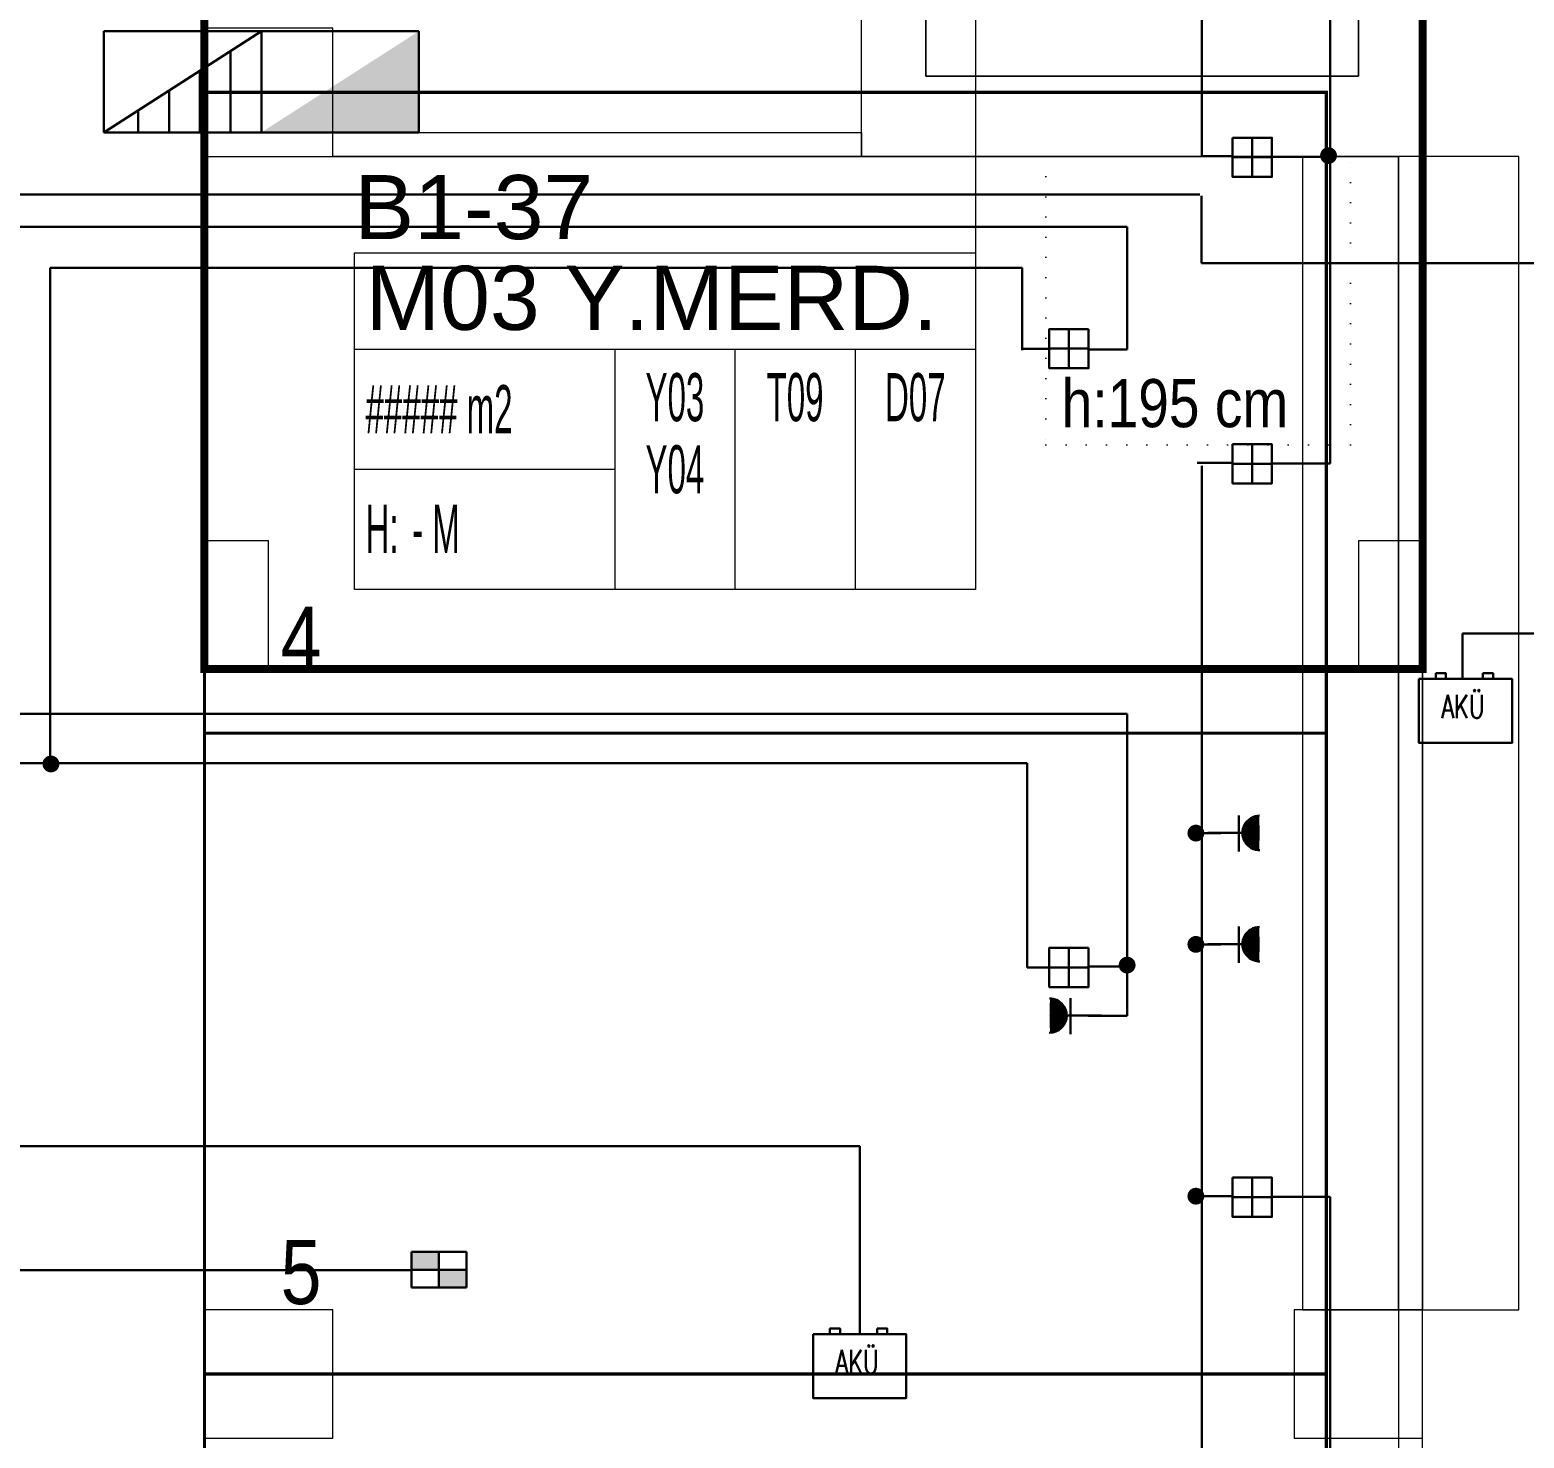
# Model space of a CAD drawing. Header units: metres. Extents: x -13194 to 152406, y -4219 to 19791.
# Drawn here: x 62106 to 63039, y 1600 to 2479 of the extents above; entities that cross this region are included whole.
import ezdxf
from ezdxf.enums import TextEntityAlignment as Align

# ---------------------------------------------------------------- set-up
doc = ezdxf.new("R2010")
doc.units = ezdxf.units.M
doc.header["$LTSCALE"] = 100
doc.header["$MEASUREMENT"] = 0
doc.linetypes.add('DOT2', pattern=[0.125, 0, -0.125])
doc.linetypes.add('HIDDEN', pattern=[0.375, 0.25, -0.125])
doc.layers.get('0').update_dxf_attribs({"color": 9, "lineweight": 9})
for name, color, linetype, lineweight in [('00', 9, 'Continuous', 9), ('01', 9, 'Continuous', 9), ('05', 9, 'Continuous', 9), ('06D', 9, 'Continuous', 9), ('20', 9, 'DOT2', 9), ('21', 9, 'Continuous', 9), ('21_mahal200', 9, 'Continuous', 9), ('30', 41, 'Continuous', 9), ('E-AYDINLATMA VE PRİZ PANOSU', 7, 'Continuous', 30), ('E-DUVARA MONTE PRİZ KUTUSU', 7, 'Continuous', 30), ('E-EKİPMAN PANOSU', 7, 'Continuous', 30), ('E-KABLO', 7, 'Continuous', 30), ('E-KOMBİNE ETANŞ PRİZ (2x1 FAZ+4x3 FAZ)', 7, 'Continuous', 30), ('E-LINYE', 7, 'Continuous', 30), ('E-UPS PANOSU', 7, 'Continuous', 30), ('E-UPS PRİZ', 7, 'Continuous', 30)]:
    doc.layers.add(name, color=color, linetype=linetype, lineweight=lineweight)
doc.styles.add('Arial', font='arial.ttf', dxfattribs={"height": 2.5})
doc.styles.add('E-YAZI', font='txttw.shx')
doc.styles.add('MuuM_TEXT-STANDART', font='ARIALN.TTF')
doc.dimstyles.new('MuuM_DIM200', dxfattribs={"dimscale": 20, "dimtxt": 2, "dimasz": 1, "dimexe": 1, "dimexo": 1, "dimgap": 1, "dimtad": 1, "dimdec": 1, "dimrnd": 0.5, "dimdsep": 46, "dimtxsty": 'MuuM_TEXT-STANDART', "dimblk": 'ARCHTICK', "dimcen": 0, "dimdle": 0.15, "dimclrd": 256, "dimclre": 256, "dimclrt": 256, "dimadec": 0, "dimazin": 0, "dimtfac": 5, "dimtdec": 1, "dimtix": 1, "dimtmove": 2, "dimatfit": 3, "dimldrblk": 'DOT', "dimfxl": 3, "dimfxlon": 1, "dimtolj": 1, "dimlwd": -1, "dimlwe": -1, "dimarcsym": 0})

# ---------------------------------------------------------------- blocks, each defined once
blk = doc.blocks.new('100_AYDINLATMA VE PRİZ PANOSU')
at = {"layer": 'E-AYDINLATMA VE PRİZ PANOSU', "color": 4}
for p, q in [((-3.072, 3.948), (3.072, 3.948)), ((-3.072, 0), (-3.072, 3.948)), ((3.072, 3.948), (3.072, 0)), ((3.072, 0), (-3.072, 0))]:
    blk.add_line(p, q, dxfattribs=at)
blk.add_solid([(3.072, 0), (-3.072, 0), (-3.072, 3.948)], dxfattribs=at)
blk = doc.blocks.new('100_UPS PANOSU')
at = {"layer": 'E-UPS PANOSU', "color": 4}
for p, q in [((-3.072, 3.948), (3.072, 3.948)), ((-3.072, 0), (-3.072, 3.948)), ((3.072, 0), (-3.072, 3.948)), ((3.072, 3.948), (3.072, 0)), ((-1.872, 0), (-1.872, 3.177)), ((-0.672, 0), (-0.672, 2.406)), ((0.528, 0), (0.528, 1.635)), ((1.728, 0), (1.728, 0.864)), ((3.072, 0), (-3.072, 0))]:
    blk.add_line(p, q, dxfattribs=at)
blk = doc.blocks.new('10_DUVARA MONTE PRİZ KUTUSU')
at = {"layer": 'E-DUVARA MONTE PRİZ KUTUSU', "color": 4}
for p, q in [((0, 24.5), (0, -24.5)), ((24.5, 0), (-24.5, 0))]:
    blk.add_line(p, q, dxfattribs=at)
blk.add_lwpolyline([(-24.5, -24.5), (24.5, -24.5), (24.5, 24.5), (-24.5, 24.5)], close=True, dxfattribs=at)
blk = doc.blocks.new('100_UPS PRİZ')
at = {"layer": 'E-UPS PRİZ', "color": 4}
for p, q in [((-1.22, 2.14), (1.28, 2.14)), ((0, 2.4), (0, 0))]:
    blk.add_line(p, q, dxfattribs=at)
at = {"layer": 'E-UPS PRİZ', "color": 4, "const_width": 1.2}
blk.add_lwpolyline([(-0.6, 3.58, 0.97398), (0.6, 3.58, 0.97398)], format="xyb", dxfattribs=at)
at = {"layer": 'E-UPS PRİZ', "color": 4}
blk.add_arc((0, 3.6), 1.2, 180.7551, 0.7551, dxfattribs=at)
blk = doc.blocks.new('100_EKİPMAN PANOSU')
at = {"layer": 'E-EKİPMAN PANOSU', "color": 4}
for p, q in [((-3.07, 3.95), (3.07, 3.95)), ((-3.07, 0), (-3.07, 3.95)), ((0, 3.95), (0, 0)), ((3.07, 3.95), (3.07, 0)), ((-3.07, 1.97), (3.07, 1.97)), ((3.07, 0), (-3.07, 0))]:
    blk.add_line(p, q, dxfattribs=at)
for points in [[(0, 3.95), (3.07, 3.95), (0, 1.97), (3.07, 1.97)], [(-3.07, 1.97), (0, 1.97), (-3.07, 0), (0, 0)]]:
    blk.add_solid(points, dxfattribs=at)
blk = doc.blocks.new('E-AKU SARJ VE ENERJI UNITESI')
at = {"layer": 'E-KOMBİNE ETANŞ PRİZ (2x1 FAZ+4x3 FAZ)', "color": 2}
for points in [[(-290.5, 399), (290.5, 399), (290.5, 0), (-290.5, 0)], [(-185.5, 434), (-122.5, 434), (-122.5, 399), (-185.5, 399)], [(108.5, 434), (171.5, 434), (171.5, 399), (108.5, 399)]]:
    blk.add_lwpolyline(points, close=True, dxfattribs=at)
at = {"layer": 'E-KOMBİNE ETANŞ PRİZ (2x1 FAZ+4x3 FAZ)', "color": 2, "style": 'E-YAZI', "width": 0.7}
blk.add_text('AKÜ', height=147, dxfattribs=at).set_placement((-16.1, 242.9), align=Align.MIDDLE)
blk = doc.blocks.new('p-kolon_80x80')
blk.add_lwpolyline([(-40, -40), (40, -40), (40, 40), (-40, 40)], close=True)
blk = doc.blocks.new('1.bod.mimari.elk')
at = {"layer": '01'}
for points in [[(6510, -5630), (6510, -5630), (6510, -5630), (6510, -6180), (6780, -6180), (6780, -5630), (6780, -5630), (6780, -5630), (6820, -5630), (6820, -6230), (6470, -6230), (6470, -5630), (6510, -5630)], [(6060, -6550), (6100, -6550), (6100, -6470), (6060, -6470), (6060, -6550)], [(6780, -6550), (6820, -6550), (6820, -6470), (6780, -6470), (6780, -6550)]]:
    blk.add_lwpolyline(points, dxfattribs=at)
for p in [(6100, -6190), (6100, -6990), (6780, -6990)]:
    blk.add_blockref('p-kolon_80x80', p, dxfattribs=at)
blk = doc.blocks.new('p-b1 tavan lejant')
at = {"layer": '30'}
for points in [[(60440, -24185), (60440, -20670), (60440, -20670), (60440, -20200), (61355, -20200), (61355, -18057.68), (62060, -18311.95), (62060, -18915), (62805, -18915), (62805, -21000), (62805, -21000), (62805, -21720), (62060, -21720), (62060, -22600), (62805, -22600), (62805, -24185), (60440, -24185)], [(67240, -24185), (62820, -24185), (62820, -21000)]]:
    blk.add_lwpolyline(points, dxfattribs=at)
blk.add_lwpolyline([(62510, -22015), (62780, -22015), (62780, -22550), (62510, -22550)], close=True, dxfattribs=at)
blk = doc.blocks.new('p-işyeri')
at = {"color": 0, "const_width": 2}
blk.add_lwpolyline([(200, 0), (200, 700), (-200, 700), (-200, 0)], close=True, dxfattribs=at)
blk = doc.blocks.new('p-birim')
blk.add_lwpolyline([(0, 0), (1, 0), (1, 1), (0, 1)], close=True)
blk = doc.blocks.new('_ArchTick')
at = {"color": 0, "linetype": 'ByBlock', "const_width": 0.15}
blk.add_lwpolyline([(-0.5, -0.5), (0.5, 0.5)], dxfattribs=at)
blk = doc.blocks.new('_Dot')
at = {"color": 0, "linetype": 'ByBlock', "lineweight": -2}
blk.add_line((-0.5, 0), (-1, 0), dxfattribs=at)
at = {"color": 0, "linetype": 'ByBlock', "const_width": 0.5}
blk.add_lwpolyline([(-0.25, 0, 1), (0.25, 0, 1)], format="xyb", close=True, dxfattribs=at)
blk = doc.blocks.new('0_roomno2')
blk.add_lwpolyline([(19.375, -10.5), (0, -10.5), (0, 0), (19.375, 0)], close=True)
for points in [[(0, -3), (19.375, -3)], [(8.125, -3), (8.125, -10.5)], [(11.875, -3), (11.875, -10.5)], [(15.625, -3), (15.625, -10.5)], [(0, -6.75), (8.125, -6.75)]]:
    blk.add_lwpolyline(points)
at = {"style": 'MuuM_TEXT-STANDART', "width": 0.6}
blk.add_text('H:', height=1.5, dxfattribs=at).set_placement((0.35, -8.608), align=Align.MIDDLE_LEFT)
at = {"style": 'Arial'}
blk.add_attdef('ODANO', (0, 1.17), '', height=2, dxfattribs=at)
blk.add_attdef('MEKANADI', text='', height=2, dxfattribs=at).set_placement((0.35, -3), align=Align.BOTTOM_LEFT)
at = {"style": 'MuuM_TEXT-STANDART', "width": 0.6}
for tag, p in [('YER01', (10, -4.5)), ('TAVAN01', (13.75, -4.5)), ('DUVAR01', (17.5, -4.5)), ('YER02', (10, -6.75)), ('TAVAN02', (13.75, -6.75)), ('DUVAR02', (17.5, -6.75)), ('YER03', (10, -9)), ('TAVAN03', (13.75, -9)), ('DUVAR03', (17.5, -9))]:
    blk.add_attdef(tag, text='', height=1.5, dxfattribs=at).set_placement(p, align=Align.MIDDLE_CENTER)
for tag, p in [('M2', (0.35, -4.875)), ('TEMIZTAVANYUKSEKLIGI', (1.8, -8.608))]:
    blk.add_attdef(tag, text='', height=1.5, dxfattribs=at).set_placement(p, align=Align.MIDDLE_LEFT)
blk = doc.blocks.new('1.bod.mimari1.elk')
at = {"layer": '00'}
blk.add_lwpolyline([(6400, -6215), (6470, -6215), (6470, -6230), (6140, -6230), (6140, -6215), (6400, -6215)], dxfattribs=at)
blk.add_lwpolyline([(6820, -6950), (6820, -6230), (6805, -6230), (6805, -6950)], close=True, dxfattribs=at)
at = {"layer": '20', "ltscale": 2, "const_width": 5}
blk.add_lwpolyline([(6820, -6550), (6060, -6550), (6060, -4550), (6820, -4550)], close=True, dxfattribs=at)
at = {"layer": '20'}
blk.add_lwpolyline([(6585, -6410), (6775, -6410), (6775, -6230), (6585, -6230)], close=True, dxfattribs=at)
blk.add_blockref('p-b1 tavan lejant', (-56000, 16370))
at = {"layer": '05', "xscale": 60, "yscale": 720, "rotation": 180}
blk.add_blockref('p-birim', (6805, -6230), dxfattribs=at)
at = {"layer": '05', "xscale": 60.00000000000003, "yscale": 720}
blk.add_blockref('p-birim', (6820, -6950), dxfattribs=at)
at = {"layer": '06D', "color": 89, "linetype": 'HIDDEN', "true_color": 0x2e4d23, "rotation": 90}
for p in [(6760, -6390), (6760, -6790), (6760, -7190)]:
    blk.add_blockref('p-işyeri', p, dxfattribs=at)
at = {"layer": '21_mahal200'}
ref = blk.add_blockref('0_roomno2', (6153.51, -6290.28), dxfattribs=dict(at, xscale=20, yscale=20, zscale=20))
ref.add_attrib('ODANO', 'B1-37', (6153.51, -6281.64), dxfattribs={"layer": '0', "height": 40, "style": 'Arial'})
ref.add_attrib('MEKANADI', 'M03 Y.MERD.', dxfattribs={"layer": '0', "height": 40, "style": 'Arial'}).set_placement((6160.51, -6350.28), align=Align.BOTTOM_LEFT)
ref.add_attrib('M2', '##### m2', dxfattribs={"layer": '0', "height": 30, "style": 'MuuM_TEXT-STANDART', "width": 0.6}).set_placement((6160.51, -6387.78), align=Align.MIDDLE_LEFT)
ref.add_attrib('TEMIZTAVANYUKSEKLIGI', '- M', dxfattribs={"layer": '0', "height": 30, "style": 'MuuM_TEXT-STANDART', "width": 0.6}).set_placement((6189.51, -6462.44), align=Align.MIDDLE_LEFT)
ref.add_attrib('YER01', 'Y03', dxfattribs={"layer": '0', "height": 30, "style": 'MuuM_TEXT-STANDART', "width": 0.6}).set_placement((6353.51, -6380.28), align=Align.MIDDLE_CENTER)
ref.add_attrib('TAVAN01', 'T09', dxfattribs={"layer": '0', "height": 30, "style": 'MuuM_TEXT-STANDART', "width": 0.6}).set_placement((6428.51, -6380.28), align=Align.MIDDLE_CENTER)
ref.add_attrib('DUVAR01', 'D07', dxfattribs={"layer": '0', "height": 30, "style": 'MuuM_TEXT-STANDART', "width": 0.6}).set_placement((6503.51, -6380.28), align=Align.MIDDLE_CENTER)
ref.add_attrib('YER02', 'Y04', dxfattribs={"layer": '0', "height": 30, "style": 'MuuM_TEXT-STANDART', "width": 0.6}).set_placement((6353.51, -6425.28), align=Align.MIDDLE_CENTER)
at = {"layer": '21', "style": 'MuuM_TEXT-STANDART'}
blk.add_text('h:195 cm', height=30, dxfattribs=at).set_placement((6594.84, -6399.01))
for s, p in [('4', (6107.52, -6563.02)), ('5', (6107.52, -6958.33))]:
    blk.add_text(s, height=40, dxfattribs=at).set_placement(p, align=Align.BOTTOM_LEFT)
at = {"layer": '21_mahal200'}
blk.add_leader([(6541.01, -6085.03), (6541.01, -6290.28)], dimstyle='MuuM_DIM200', override={"dimasz": 1, "dimfxl": 10}, dxfattribs=at)

msp = doc.modelspace()

# ---------------------------------------------------------------- linework, layer by layer
at = {"layer": 'E-KABLO', "color": 5}
for p, q in [((62917.6, 3038.29), (62917.6, 2208.38)), ((62880.92, 2399.73), (62917.6, 2399.73)), ((62118.89, 2020.85), (62118.89, 2330.44)), ((62118.89, 2330.44), (62725.33, 2330.44)), ((62725.33, 2279.1), (62725.33, 2330.44)), ((62743.11, 2279.99), (62725.63, 2279.99)), ((62880.92, 2208.38), (62917.6, 2208.38)), ((62022.34, 2021.23), (62728.43, 2021.23)), ((62728.43, 1893.77), (62728.43, 2021.23)), ((62743.11, 1893.77), (62728.43, 1893.77)), ((62880.92, 1750.61), (62917.6, 1750.61)), ((62917.6, 1750.61), (62917.6, 919.4))]:
    msp.add_line(p, q, dxfattribs=at)
at = {"layer": 'E-KABLO', "color": 6}
msp.add_line((62024.16, 1704.8), (62344.16, 1704.8), dxfattribs=at)
at = {"layer": 'E-KABLO', "color": 5, "const_width": 5.25}
for points in [[(62919.11, 2400.5, -1), (62913.86, 2400.5, -1)], [(62121.99, 2020.78, -1), (62116.74, 2020.78, -1)]]:
    msp.add_lwpolyline(points, format="xyb", close=True, dxfattribs=at)
at = {"layer": 'E-KABLO', "color": 4, "const_width": 5.25}
for points in [[(62831.11, 1977.62, 1), (62836.36, 1977.62, 1)], [(62831.11, 1908.17, 1), (62836.36, 1908.17, 1)], [(62793.46, 1895.25, -1), (62788.21, 1895.25, -1)], [(62831.11, 1751.01, 1), (62836.36, 1751.01, 1)]]:
    msp.add_lwpolyline(points, format="xyb", close=True, dxfattribs=at)
at = {"layer": 'E-KOMBİNE ETANŞ PRİZ (2x1 FAZ+4x3 FAZ)', "color": 4}
for p, q in [((62055.16, 2376.3), (62836.16, 2376.3)), ((62837.16, 2375.3), (62837.16, 2333.3)), ((62837.16, 2333.3), (63618.16, 2333.3))]:
    msp.add_line(p, q, dxfattribs=at)
at = {"layer": 'E-KOMBİNE ETANŞ PRİZ (2x1 FAZ+4x3 FAZ)', "color": 2}
for p, q in [((63656.16, 2102.3), (63000.16, 2102.3)), ((63000.16, 2074.3), (63000.16, 2102.3)), ((62022.16, 1782.3), (62624.16, 1782.3)), ((62624.16, 1664.3), (62624.16, 1782.3))]:
    msp.add_line(p, q, dxfattribs=at)
at = {"layer": 'E-LINYE', "color": 4}
for p, q in [((62837.54, 3061.43), (62837.54, 2400.08)), ((62855.87, 2400.08), (62837.54, 2400.08)), ((62790.83, 2355.95), (62033.92, 2355.95)), ((62790.83, 2279.53), (62790.83, 2355.95)), ((62766.65, 2279.53), (62790.83, 2279.53)), ((62855.87, 2208.74), (62834.57, 2208.74)), ((62837.54, 2206.96), (62837.54, 895.12)), ((62790.83, 2052.04), (62033.92, 2052.04)), ((62790.83, 1863.62), (62790.83, 2052.04)), ((62849.39, 1977.62), (62834.57, 1977.62)), ((62849.39, 1908.17), (62834.57, 1908.17)), ((62767.54, 1894.42), (62790, 1894.42)), ((62766.55, 1863.62), (62790.83, 1863.62)), ((62855.87, 1750.96), (62834.57, 1750.96))]:
    msp.add_line(p, q, dxfattribs=at)

# ---------------------------------------------------------------- block references
at = {"layer": '06D'}
for name in ['1.bod.mimari.elk', '1.bod.mimari1.elk']:
    msp.add_blockref(name, (56155.16, 8630), dxfattribs=at)
at = {"layer": 'E-AYDINLATMA VE PRİZ PANOSU', "xscale": -16, "yscale": 16, "zscale": 16}
msp.add_blockref('100_AYDINLATMA VE PRİZ PANOSU', (62299.83, 2415), dxfattribs=at)
at = {"layer": 'E-DUVARA MONTE PRİZ KUTUSU', "color": 3, "yscale": 0.5, "zscale": 0.5, "rotation": 180}
for p, xscale in [((62868.9, 2399.44), -0.5), ((62754.5, 2280), 0.5), ((62868.9, 2208.1), -0.5), ((62754.5, 1893.78), 0.5), ((62868.9, 1750.32), -0.5)]:
    msp.add_blockref('10_DUVARA MONTE PRİZ KUTUSU', p, dxfattribs=dict(at, xscale=xscale))
at = {"layer": 'E-EKİPMAN PANOSU', "xscale": -5.600000000000001, "yscale": 5.600000000000001, "zscale": 5.600000000000001}
msp.add_blockref('100_EKİPMAN PANOSU', (62361.44, 1694.11), dxfattribs=at)
at = {"layer": 'E-KOMBİNE ETANŞ PRİZ (2x1 FAZ+4x3 FAZ)', "color": 4, "xscale": 0.1, "yscale": 0.1, "zscale": 0.1}
for p in [(63001.98, 2033.96), (62623.98, 1624.96)]:
    msp.add_blockref('E-AKU SARJ VE ENERJI UNITESI', p, dxfattribs=at)
at = {"layer": 'E-UPS PANOSU', "xscale": -16, "yscale": 16, "zscale": 16}
msp.add_blockref('100_UPS PANOSU', (62201.53, 2415), dxfattribs=at)
at = {"layer": 'E-UPS PRİZ', "yscale": 9, "zscale": 9}
for p, xscale, rotation in [((62841.19, 1977.73), 9, 270), ((62841.19, 1908.28), 9, 270), ((62774.76, 1863.72), -9, 90)]:
    msp.add_blockref('100_UPS PRİZ', p, dxfattribs=dict(at, xscale=xscale, rotation=rotation))

doc.saveas('drawing.dxf')
